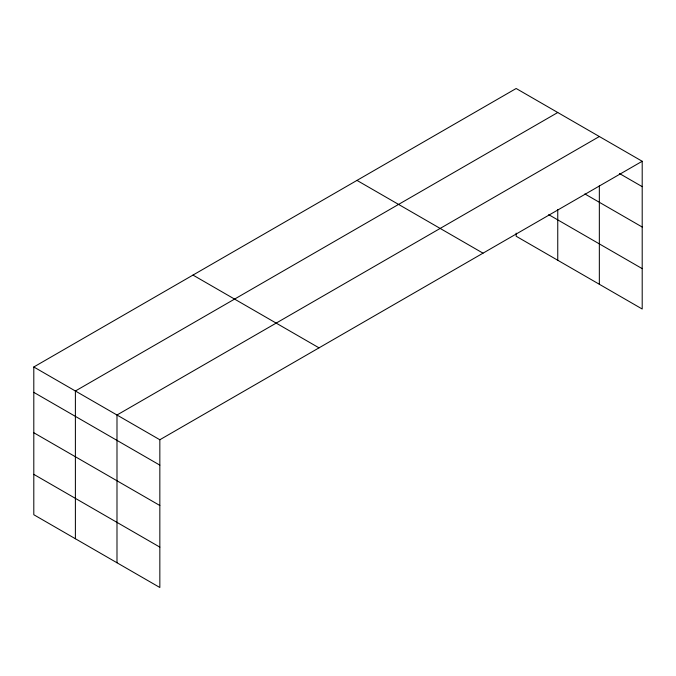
<?xml version="1.0" encoding="UTF-8"?>
<svg xmlns="http://www.w3.org/2000/svg" width="676" height="676" viewBox="0 0 676 676"><rect width="100%" height="100%" fill="white"/><g stroke="black" fill="none" stroke-linecap="round" stroke-linejoin="round"><path stroke-width="1.01" d="M33.8 366.983L159.84 439.755L159.84 587.503L33.8 514.732L33.8 366.983L516.16 88.497L642.2 161.268L642.2 309.017L516.16 236.245L516.16 233.135M557.751 112.512L75.391 390.998L75.391 538.747M599.342 136.527L116.99 415.013L116.99 562.762M159.84 439.755L642.2 161.268M619.402 173.487L642.2 186.644M584.875 193.936L642.2 227.026M548.709 214.655L642.2 268.634M356.979 180.399L483.019 253.17M192.981 275.081L319.021 347.853M33.8 392.359L159.84 465.13M33.8 432.741L159.84 505.513M33.8 474.349L159.84 547.121M599.342 185.723L599.342 284.275M557.751 209.476L557.751 260.26"/></g></svg>
